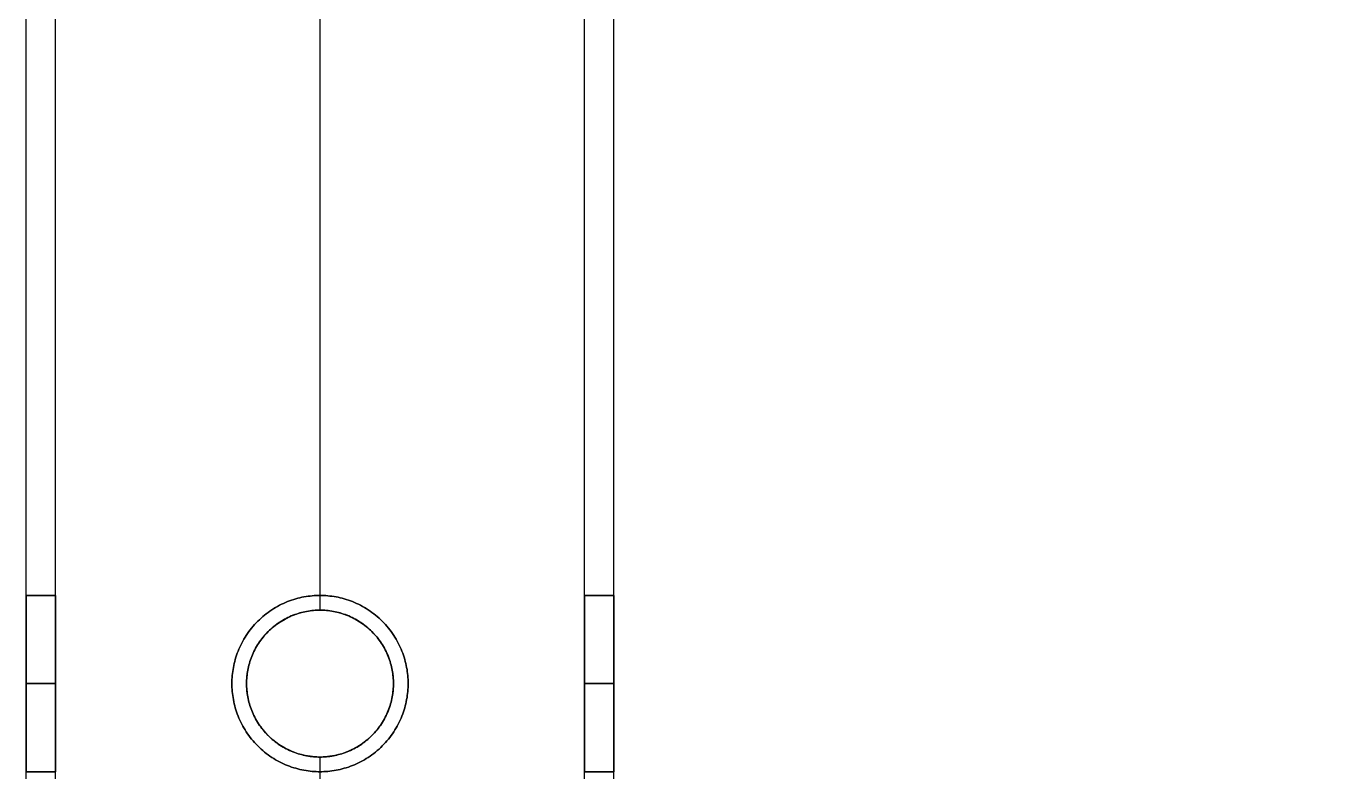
# Model space of a CAD drawing. Header units: millimetres. Extents: x -5956 to -4640, y -5088 to -3772.
# Drawn here: x -5956.1 to -5866.6, y -3873.4 to -3822.6 of the extents above; entities that cross this region are included whole.
import ezdxf

# ---------------------------------------------------------------- set-up
doc = ezdxf.new("R2010")
doc.units = ezdxf.units.MM
doc.header["$MEASUREMENT"] = 0
doc.layers.add('staal', color=5, linetype='Continuous', true_color=0x0000ff)

msp = doc.modelspace()

# ---------------------------------------------------------------- linework, layer by layer
at = {"layer": 'staal'}
for p, q in [((-5956.11, -3861.394, 1641.01), (-5954.11, -3861.394, 1641.01)), ((-5954.11, -3861.394, -404.813), (-5956.11, -3861.394, -404.813)), ((-5936.11, -3861.394, 1659.01), (-5936.11, -3861.394, 1661.01)), ((-5936.11, -3861.394, 1621.01), (-5936.11, -3861.394, 1623.01)), ((-5918.11, -3861.394, 1641.01), (-5916.11, -3861.394, 1641.01)), ((-5916.11, -3861.394, -404.813), (-5918.11, -3861.394, -404.813)), ((-5936.11, -3862.394, -386.813), (-5936.11, -3862.394, -384.813)), ((-5936.11, -3862.394, -424.813), (-5936.11, -3862.394, -422.813)), ((-5956.11, -3867.394, 1635.01), (-5954.11, -3867.394, 1635.01)), ((-5956.11, -3867.394, 1647.01), (-5954.11, -3867.394, 1647.01)), ((-5954.11, -3867.394, -410.813), (-5956.11, -3867.394, -410.813)), ((-5954.11, -3867.394, -398.813), (-5956.11, -3867.394, -398.813)), ((-5942.11, -3867.394, 1659.01), (-5942.11, -3867.394, 1661.01)), ((-5942.11, -3867.394, 1621.01), (-5942.11, -3867.394, 1623.01)), ((-5941.11, -3867.394, -386.813), (-5941.11, -3867.394, -384.813)), ((-5941.11, -3867.394, -424.813), (-5941.11, -3867.394, -422.813)), ((-5931.11, -3867.394, -424.813), (-5931.11, -3867.394, -422.813)), ((-5931.11, -3867.394, -386.813), (-5931.11, -3867.394, -384.813)), ((-5930.11, -3867.394, 1659.01), (-5930.11, -3867.394, 1661.01)), ((-5930.11, -3867.394, 1621.01), (-5930.11, -3867.394, 1623.01)), ((-5918.11, -3867.394, 1635.01), (-5916.11, -3867.394, 1635.01)), ((-5918.11, -3867.394, 1647.01), (-5916.11, -3867.394, 1647.01)), ((-5916.11, -3867.394, -410.813), (-5918.11, -3867.394, -410.813)), ((-5916.11, -3867.394, -398.813), (-5918.11, -3867.394, -398.813)), ((-5936.11, -3872.394, -386.813), (-5936.11, -3872.394, -384.813)), ((-5936.11, -3872.394, -424.813), (-5936.11, -3872.394, -422.813)), ((-5956.11, -3873.394, 1641.01), (-5954.11, -3873.394, 1641.01)), ((-5954.11, -3873.394, -404.813), (-5956.11, -3873.394, -404.813)), ((-5936.11, -3873.394, 1659.01), (-5936.11, -3873.394, 1661.01)), ((-5936.11, -3873.394, 1621.01), (-5936.11, -3873.394, 1623.01)), ((-5918.11, -3873.394, 1641.01), (-5916.11, -3873.394, 1641.01)), ((-5916.11, -3873.394, -404.813), (-5918.11, -3873.394, -404.813))]:
    msp.add_line(p, q, dxfattribs=at)
for points in [[(-4640.11, -5087.894), (-5956.11, -5087.894), (-5956.11, -3771.894), (-4640.11, -3771.894)], [(-4680.11, -5047.894), (-5916.11, -5047.894), (-5916.11, -3811.894), (-4680.11, -3811.894)]]:
    msp.add_lwpolyline(points, close=True, dxfattribs=at)
for centre in [(-5936.11, -3867.394, -424.813), (-5936.11, -3867.394, -385.813), (-5936.11, -3867.394, -423.813)]:
    msp.add_circle(centre, 5, dxfattribs=at)
for points in [[(-5956.11, -5087.894, 1621.01), (-5956.11, -4429.894, 1621.01), (-5956.11, -3771.894, 1621.01)], [(-5956.11, -5087.894, 1661.01), (-5956.11, -4429.894, 1661.01), (-5956.11, -3771.894, 1661.01)], [(-5956.11, -3861.394, 1641.01), (-5956.11, -3816.644, 1641.01), (-5956.11, -3771.894, 1641.01)], [(-5956.11, -5087.894, -424.813), (-5956.11, -4429.894, -424.813), (-5956.11, -3771.894, -424.813)], [(-5956.11, -5087.894, -384.813), (-5956.11, -4429.894, -384.813), (-5956.11, -3771.894, -384.813)], [(-5956.11, -3861.394, -404.813), (-5956.11, -3816.644, -404.813), (-5956.11, -3771.894, -404.813)], [(-5954.11, -5085.894, 1659.01), (-5954.11, -4429.894, 1659.01), (-5954.11, -3773.894, 1659.01)], [(-5954.11, -5085.894, 1623.01), (-5954.11, -4429.894, 1623.01), (-5954.11, -3773.894, 1623.01)], [(-5954.11, -3861.394, 1641.01), (-5954.11, -3817.644, 1641.01), (-5954.11, -3773.894, 1641.01)], [(-5954.11, -5085.894, -386.813), (-5954.11, -4429.894, -386.813), (-5954.11, -3773.894, -386.813)], [(-5954.11, -5085.894, -422.813), (-5954.11, -4429.894, -422.813), (-5954.11, -3773.894, -422.813)], [(-5954.11, -3861.394, -404.813), (-5954.11, -3817.644, -404.813), (-5954.11, -3773.894, -404.813)], [(-5936.11, -3861.394, 1661.01), (-5936.11, -3826.644, 1661.01), (-5936.11, -3791.894, 1661.01)], [(-5936.11, -3861.394, 1659.01), (-5936.11, -3826.644, 1659.01), (-5936.11, -3791.894, 1659.01)], [(-5936.11, -3861.394, 1623.01), (-5936.11, -3826.644, 1623.01), (-5936.11, -3791.894, 1623.01)], [(-5936.11, -3861.394, 1621.01), (-5936.11, -3826.644, 1621.01), (-5936.11, -3791.894, 1621.01)], [(-5936.11, -3862.394, -384.813), (-5936.11, -3827.144, -384.813), (-5936.11, -3791.894, -384.813)], [(-5936.11, -3862.394, -386.813), (-5936.11, -3827.144, -386.813), (-5936.11, -3791.894, -386.813)], [(-5936.11, -3862.394, -422.813), (-5936.11, -3827.144, -422.813), (-5936.11, -3791.894, -422.813)], [(-5936.11, -3862.394, -424.813), (-5936.11, -3827.144, -424.813), (-5936.11, -3791.894, -424.813)], [(-5918.11, -5049.894, 1659.01), (-5918.11, -4429.894, 1659.01), (-5918.11, -3809.894, 1659.01)], [(-5918.11, -5049.894, 1623.01), (-5918.11, -4429.894, 1623.01), (-5918.11, -3809.894, 1623.01)], [(-5918.11, -3861.394, 1641.01), (-5918.11, -3835.644, 1641.01), (-5918.11, -3809.894, 1641.01)], [(-5918.11, -5049.894, -386.813), (-5918.11, -4429.894, -386.813), (-5918.11, -3809.894, -386.813)], [(-5918.11, -5049.894, -422.813), (-5918.11, -4429.894, -422.813), (-5918.11, -3809.894, -422.813)], [(-5918.11, -3861.394, -404.813), (-5918.11, -3835.644, -404.813), (-5918.11, -3809.894, -404.813)], [(-5916.11, -5047.894, 1621.01), (-5916.11, -4429.894, 1621.01), (-5916.11, -3811.894, 1621.01)], [(-5916.11, -5047.894, 1661.01), (-5916.11, -4429.894, 1661.01), (-5916.11, -3811.894, 1661.01)], [(-5916.11, -3861.394, 1641.01), (-5916.11, -3836.644, 1641.01), (-5916.11, -3811.894, 1641.01)], [(-5916.11, -5047.894, -424.813), (-5916.11, -4429.894, -424.813), (-5916.11, -3811.894, -424.813)], [(-5916.11, -5047.894, -384.813), (-5916.11, -4429.894, -384.813), (-5916.11, -3811.894, -384.813)], [(-5916.11, -3861.394, -404.813), (-5916.11, -3836.644, -404.813), (-5916.11, -3811.894, -404.813)], [(-5936.11, -3937.394, -384.813), (-5936.11, -3904.894, -384.813), (-5936.11, -3872.394, -384.813)], [(-5936.11, -3937.394, -386.813), (-5936.11, -3904.894, -386.813), (-5936.11, -3872.394, -386.813)], [(-5936.11, -3937.394, -422.813), (-5936.11, -3904.894, -422.813), (-5936.11, -3872.394, -422.813)], [(-5936.11, -3937.394, -424.813), (-5936.11, -3904.894, -424.813), (-5936.11, -3872.394, -424.813)], [(-5956.11, -3936.394, 1641.01), (-5956.11, -3904.894, 1641.01), (-5956.11, -3873.394, 1641.01)], [(-5956.11, -3936.394, -404.813), (-5956.11, -3904.894, -404.813), (-5956.11, -3873.394, -404.813)], [(-5954.11, -3936.394, 1641.01), (-5954.11, -3904.894, 1641.01), (-5954.11, -3873.394, 1641.01)], [(-5954.11, -3936.394, -404.813), (-5954.11, -3904.894, -404.813), (-5954.11, -3873.394, -404.813)], [(-5936.11, -3936.394, 1661.01), (-5936.11, -3904.894, 1661.01), (-5936.11, -3873.394, 1661.01)], [(-5936.11, -3936.394, 1659.01), (-5936.11, -3904.894, 1659.01), (-5936.11, -3873.394, 1659.01)], [(-5936.11, -3936.394, 1623.01), (-5936.11, -3904.894, 1623.01), (-5936.11, -3873.394, 1623.01)], [(-5936.11, -3936.394, 1621.01), (-5936.11, -3904.894, 1621.01), (-5936.11, -3873.394, 1621.01)], [(-5918.11, -3936.394, 1641.01), (-5918.11, -3904.894, 1641.01), (-5918.11, -3873.394, 1641.01)], [(-5918.11, -3936.394, -404.813), (-5918.11, -3904.894, -404.813), (-5918.11, -3873.394, -404.813)], [(-5916.11, -3936.394, 1641.01), (-5916.11, -3904.894, 1641.01), (-5916.11, -3873.394, 1641.01)], [(-5916.11, -3936.394, -404.813), (-5916.11, -3904.894, -404.813), (-5916.11, -3873.394, -404.813)]]:
    msp.add_open_spline(points, degree=2, dxfattribs=at)
for points, knots in [([(-5956.11, -3867.394, 1635.01), (-5956.11, -3873.394, 1635.01), (-5956.11, -3873.394, 1641.01), (-5956.11, -3873.394, 1647.01), (-5956.11, -3867.394, 1647.01), (-5956.11, -3861.394, 1647.01), (-5956.11, -3861.394, 1641.01), (-5956.11, -3861.394, 1635.01), (-5956.11, -3867.394, 1635.01)], [0, 0, 0, 7.853982, 7.853982, 15.707963, 15.707963, 23.561945, 23.561945, 31.415927, 31.415927, 31.415927]), ([(-5956.11, -3867.394, -410.813), (-5956.11, -3873.394, -410.813), (-5956.11, -3873.394, -404.813), (-5956.11, -3873.394, -398.813), (-5956.11, -3867.394, -398.813), (-5956.11, -3861.394, -398.813), (-5956.11, -3861.394, -404.813), (-5956.11, -3861.394, -410.813), (-5956.11, -3867.394, -410.813)], [0, 0, 0, 7.853982, 7.853982, 15.707963, 15.707963, 23.561945, 23.561945, 31.415927, 31.415927, 31.415927]), ([(-5954.11, -3867.394, 1635.01), (-5954.11, -3861.394, 1635.01), (-5954.11, -3861.394, 1641.01), (-5954.11, -3861.394, 1647.01), (-5954.11, -3867.394, 1647.01), (-5954.11, -3873.394, 1647.01), (-5954.11, -3873.394, 1641.01), (-5954.11, -3873.394, 1635.01), (-5954.11, -3867.394, 1635.01)], [-31.415927, -31.415927, -31.415927, -23.561945, -23.561945, -15.707963, -15.707963, -7.853982, -7.853982, 0, 0, 0]), ([(-5954.11, -3867.394, -410.813), (-5954.11, -3861.394, -410.813), (-5954.11, -3861.394, -404.813), (-5954.11, -3861.394, -398.813), (-5954.11, -3867.394, -398.813), (-5954.11, -3873.394, -398.813), (-5954.11, -3873.394, -404.813), (-5954.11, -3873.394, -410.813), (-5954.11, -3867.394, -410.813)], [-31.415927, -31.415927, -31.415927, -23.561945, -23.561945, -15.707963, -15.707963, -7.853982, -7.853982, 0, 0, 0]), ([(-5930.11, -3867.394, 1661.01), (-5930.11, -3861.394, 1661.01), (-5936.11, -3861.394, 1661.01), (-5942.11, -3861.394, 1661.01), (-5942.11, -3867.394, 1661.01), (-5942.11, -3873.394, 1661.01), (-5936.11, -3873.394, 1661.01), (-5930.11, -3873.394, 1661.01), (-5930.11, -3867.394, 1661.01)], [-31.415927, -31.415927, -31.415927, -23.561945, -23.561945, -15.707963, -15.707963, -7.853982, -7.853982, 0, 0, 0]), ([(-5930.11, -3867.394, 1659.01), (-5930.11, -3873.394, 1659.01), (-5936.11, -3873.394, 1659.01), (-5942.11, -3873.394, 1659.01), (-5942.11, -3867.394, 1659.01), (-5942.11, -3861.394, 1659.01), (-5936.11, -3861.394, 1659.01), (-5930.11, -3861.394, 1659.01), (-5930.11, -3867.394, 1659.01)], [0, 0, 0, 7.853982, 7.853982, 15.707963, 15.707963, 23.561945, 23.561945, 31.415927, 31.415927, 31.415927]), ([(-5930.11, -3867.394, 1623.01), (-5930.11, -3861.394, 1623.01), (-5936.11, -3861.394, 1623.01), (-5942.11, -3861.394, 1623.01), (-5942.11, -3867.394, 1623.01), (-5942.11, -3873.394, 1623.01), (-5936.11, -3873.394, 1623.01), (-5930.11, -3873.394, 1623.01), (-5930.11, -3867.394, 1623.01)], [-31.415927, -31.415927, -31.415927, -23.561945, -23.561945, -15.707963, -15.707963, -7.853982, -7.853982, 0, 0, 0]), ([(-5930.11, -3867.394, 1621.01), (-5930.11, -3873.394, 1621.01), (-5936.11, -3873.394, 1621.01), (-5942.11, -3873.394, 1621.01), (-5942.11, -3867.394, 1621.01), (-5942.11, -3861.394, 1621.01), (-5936.11, -3861.394, 1621.01), (-5930.11, -3861.394, 1621.01), (-5930.11, -3867.394, 1621.01)], [0, 0, 0, 7.853982, 7.853982, 15.707963, 15.707963, 23.561945, 23.561945, 31.415927, 31.415927, 31.415927]), ([(-5918.11, -3867.394, 1635.01), (-5918.11, -3873.394, 1635.01), (-5918.11, -3873.394, 1641.01), (-5918.11, -3873.394, 1647.01), (-5918.11, -3867.394, 1647.01), (-5918.11, -3861.394, 1647.01), (-5918.11, -3861.394, 1641.01), (-5918.11, -3861.394, 1635.01), (-5918.11, -3867.394, 1635.01)], [0, 0, 0, 7.853982, 7.853982, 15.707963, 15.707963, 23.561945, 23.561945, 31.415927, 31.415927, 31.415927]), ([(-5918.11, -3867.394, -410.813), (-5918.11, -3873.394, -410.813), (-5918.11, -3873.394, -404.813), (-5918.11, -3873.394, -398.813), (-5918.11, -3867.394, -398.813), (-5918.11, -3861.394, -398.813), (-5918.11, -3861.394, -404.813), (-5918.11, -3861.394, -410.813), (-5918.11, -3867.394, -410.813)], [0, 0, 0, 7.853982, 7.853982, 15.707963, 15.707963, 23.561945, 23.561945, 31.415927, 31.415927, 31.415927]), ([(-5916.11, -3867.394, 1635.01), (-5916.11, -3861.394, 1635.01), (-5916.11, -3861.394, 1641.01), (-5916.11, -3861.394, 1647.01), (-5916.11, -3867.394, 1647.01), (-5916.11, -3873.394, 1647.01), (-5916.11, -3873.394, 1641.01), (-5916.11, -3873.394, 1635.01), (-5916.11, -3867.394, 1635.01)], [-31.415927, -31.415927, -31.415927, -23.561945, -23.561945, -15.707963, -15.707963, -7.853982, -7.853982, 0, 0, 0]), ([(-5916.11, -3867.394, -410.813), (-5916.11, -3861.394, -410.813), (-5916.11, -3861.394, -404.813), (-5916.11, -3861.394, -398.813), (-5916.11, -3867.394, -398.813), (-5916.11, -3873.394, -398.813), (-5916.11, -3873.394, -404.813), (-5916.11, -3873.394, -410.813), (-5916.11, -3867.394, -410.813)], [-31.415927, -31.415927, -31.415927, -23.561945, -23.561945, -15.707963, -15.707963, -7.853982, -7.853982, 0, 0, 0]), ([(-5931.11, -3867.394, -384.813), (-5931.11, -3862.394, -384.813), (-5936.11, -3862.394, -384.813), (-5941.11, -3862.394, -384.813), (-5941.11, -3867.394, -384.813), (-5941.11, -3872.394, -384.813), (-5936.11, -3872.394, -384.813), (-5931.11, -3872.394, -384.813), (-5931.11, -3867.394, -384.813)], [-31.415927, -31.415927, -31.415927, -23.561945, -23.561945, -15.707963, -15.707963, -7.853982, -7.853982, 0, 0, 0]), ([(-5931.11, -3867.394, -386.813), (-5931.11, -3872.394, -386.813), (-5936.11, -3872.394, -386.813), (-5941.11, -3872.394, -386.813), (-5941.11, -3867.394, -386.813), (-5941.11, -3862.394, -386.813), (-5936.11, -3862.394, -386.813), (-5931.11, -3862.394, -386.813), (-5931.11, -3867.394, -386.813)], [0, 0, 0, 7.853982, 7.853982, 15.707963, 15.707963, 23.561945, 23.561945, 31.415927, 31.415927, 31.415927]), ([(-5931.11, -3867.394, -422.813), (-5931.11, -3862.394, -422.813), (-5936.11, -3862.394, -422.813), (-5941.11, -3862.394, -422.813), (-5941.11, -3867.394, -422.813), (-5941.11, -3872.394, -422.813), (-5936.11, -3872.394, -422.813), (-5931.11, -3872.394, -422.813), (-5931.11, -3867.394, -422.813)], [-31.415927, -31.415927, -31.415927, -23.561945, -23.561945, -15.707963, -15.707963, -7.853982, -7.853982, 0, 0, 0])]:
    msp.add_rational_spline(points, [1, 0.707106781187, 1, 0.707106781187, 1, 0.707106781187, 1, 0.707106781187, 1], degree=2, knots=knots, dxfattribs=at)

doc.saveas('drawing.dxf')
